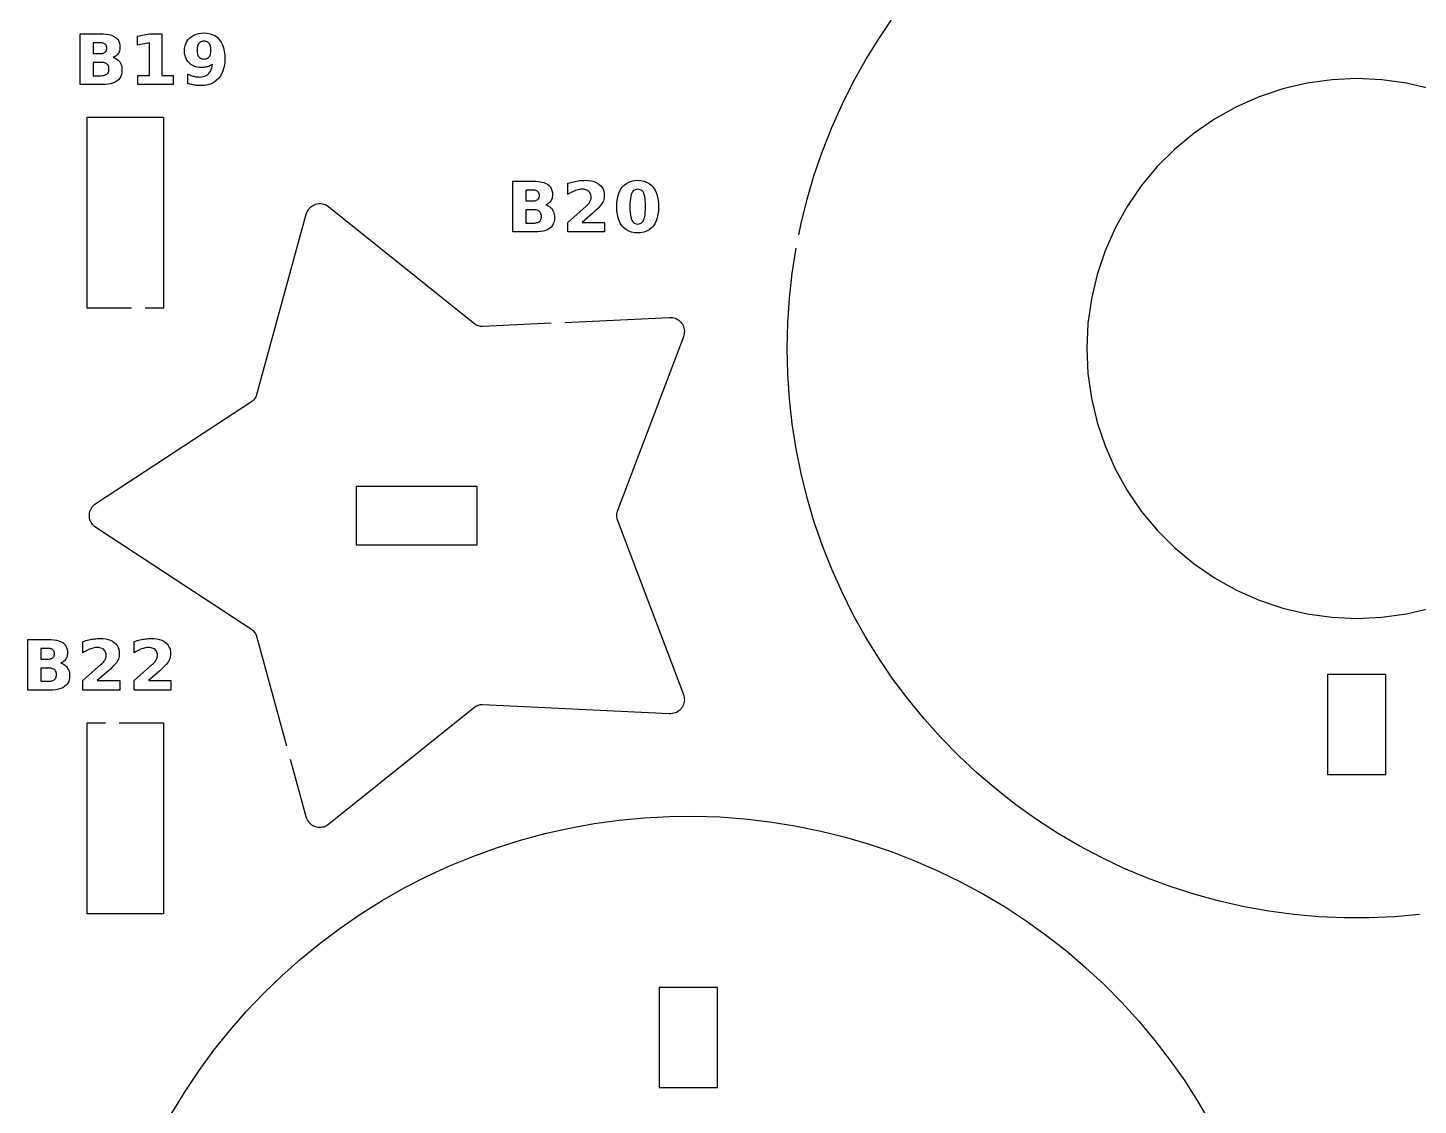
# Model space of a CAD drawing. Header units: millimetres. Extents: x 5 to 293, y 8 to 291.
# Drawn here: x 5.4 to 71.9, y 160.8 to 212.4 of the extents above; entities that cross this region are included whole.
import ezdxf

# ---------------------------------------------------------------- set-up
doc = ezdxf.new("R2010")
doc.units = ezdxf.units.MM
doc.layers.add('CUT', color=1, linetype='CONTINUOUS')
doc.layers.add('ENGRAVE', color=5, linetype='CONTINUOUS')

msp = doc.modelspace()

# ---------------------------------------------------------------- linework, layer by layer
at = {"layer": 'CUT', "color": 1}
for points in [[(42.285, 202.4379), (42.3952, 202.984), (42.6859, 204.1549), (43.0282, 205.3119), (43.4213, 206.4526), (43.8644, 207.5748), (44.3568, 208.6762), (44.8974, 209.7549), (45.4851, 210.8085), (46.119, 211.8351), (46.7976, 212.8327)], [(72.5371, 209.4315), (71.3749, 209.7048), (70.1926, 209.8698), (69, 209.9249), (67.8074, 209.8698), (66.6251, 209.7048), (65.4629, 209.4315), (64.331, 209.0521), (63.2389, 208.5699), (62.1959, 207.989), (61.211, 207.3143), (60.2925, 206.5516), (59.4484, 205.7075), (58.6857, 204.789), (58.011, 203.8041), (57.4301, 202.7611), (56.9479, 201.669), (56.5685, 200.5371), (56.2952, 199.3749), (56.1302, 198.1926), (56.0751, 197), (56.1302, 195.8074), (56.2952, 194.6251), (56.5685, 193.4629), (56.9479, 192.331), (57.4301, 191.2389), (58.011, 190.1959), (58.6857, 189.211), (59.4484, 188.2925), (60.2925, 187.4484), (61.211, 186.6857), (62.1959, 186.011), (63.2389, 185.4301), (64.331, 184.9479), (65.4629, 184.5685), (66.6251, 184.2952), (67.8074, 184.1302), (69, 184.0751), (70.1926, 184.1302), (71.3749, 184.2952), (72.5371, 184.5685)], [(10.35, 198.925), (8.225, 198.925), (8.225, 208.075), (11.875, 208.075), (11.875, 198.925), (11, 198.925)], [(17.7866, 177.9496), (16.3496, 183.2098), (16.3321, 183.2632), (16.3099, 183.3126), (16.2827, 183.3596), (16.2508, 183.4034), (16.2146, 183.4438), (16.1744, 183.4801), (16.1291, 183.5133), (8.6405, 188.4286), (8.5761, 188.4756), (8.5263, 188.52), (8.4812, 188.5692), (8.4411, 188.6226), (8.4066, 188.6797), (8.3778, 188.7399), (8.3552, 188.8027), (8.3388, 188.8674), (8.3289, 188.9334), (8.3256, 189), (8.3289, 189.0666), (8.3388, 189.1326), (8.3552, 189.1973), (8.3778, 189.2601), (8.4066, 189.3203), (8.4411, 189.3774), (8.4812, 189.4308), (8.5263, 189.48), (8.5761, 189.5244), (8.6405, 189.5714), (16.1291, 194.4867), (16.1744, 194.5199), (16.2146, 194.5562), (16.2508, 194.5966), (16.2827, 194.6404), (16.3099, 194.6874), (16.3321, 194.7368), (16.3496, 194.7902), (18.7102, 203.4312), (18.735, 203.507), (18.7619, 203.568), (18.7947, 203.6261), (18.8331, 203.6807), (18.8767, 203.7312), (18.9251, 203.7772), (18.9778, 203.8181), (19.0343, 203.8537), (19.094, 203.8835), (19.1564, 203.9072), (19.2208, 203.9247), (19.2866, 203.9357), (19.3532, 203.9401), (19.4199, 203.9379), (19.486, 203.9292), (19.551, 203.914), (19.6141, 203.8924), (19.6748, 203.8647), (19.7325, 203.8311), (19.7971, 203.7844), (26.7859, 198.1811), (26.8315, 198.1483), (26.8785, 198.1213), (26.928, 198.0993), (26.9796, 198.0826), (27.0326, 198.0712), (27.0865, 198.0654), (27.1427, 198.0652), (30.4306, 198.2214)], [(72.0104, 169.8972), (70.8086, 169.7906), (69.6033, 169.7372), (68.3967, 169.7372), (67.1914, 169.7906), (65.9896, 169.8972), (64.7937, 170.0569), (63.606, 170.2693), (62.4289, 170.5341), (61.2647, 170.8506), (60.1156, 171.2184), (58.9839, 171.6366), (57.8718, 172.1045), (56.7815, 172.6211), (55.7151, 173.1854), (54.6747, 173.7964), (53.6623, 174.4527), (52.68, 175.1532), (51.7296, 175.8965), (50.813, 176.6811), (49.9321, 177.5055), (49.0884, 178.368), (48.2837, 179.267), (47.5196, 180.2007), (46.7976, 181.1673), (46.119, 182.1649), (45.4851, 183.1915), (44.8974, 184.2451), (44.3568, 185.3238), (43.8644, 186.4252), (43.4213, 187.5474), (43.0282, 188.6881), (42.6859, 189.8451), (42.3952, 191.016), (42.1565, 192.1987), (41.9704, 193.3908), (41.8372, 194.5899), (41.7572, 195.7938), (41.7305, 197), (41.7572, 198.2062), (41.8372, 199.4101), (41.9704, 200.6092), (42.1565, 201.8007)], [(31.0799, 198.2523), (36.0902, 198.4904), (36.17, 198.4902), (36.2364, 198.4835), (36.3018, 198.4703), (36.3655, 198.4506), (36.4271, 198.4247), (36.4857, 198.3929), (36.5409, 198.3555), (36.5922, 198.3127), (36.639, 198.2651), (36.6808, 198.2132), (36.7173, 198.1573), (36.7481, 198.0981), (36.7729, 198.0361), (36.7915, 197.972), (36.8036, 197.9064), (36.8092, 197.8399), (36.8082, 197.7732), (36.8006, 197.7069), (36.7865, 197.6417), (36.762, 197.5658), (33.5926, 189.1876), (33.5755, 189.1341), (33.5644, 189.081), (33.5588, 189.0271), (33.5588, 188.9729), (33.5644, 188.919), (33.5755, 188.8659), (33.5926, 188.8124), (36.762, 180.4342), (36.7865, 180.3583), (36.8006, 180.2931), (36.8082, 180.2268), (36.8092, 180.1601), (36.8036, 180.0936), (36.7915, 180.028), (36.7729, 179.9639), (36.7481, 179.9019), (36.7173, 179.8427), (36.6808, 179.7868), (36.639, 179.7349), (36.5922, 179.6873), (36.5409, 179.6445), (36.4857, 179.6071), (36.4271, 179.5753), (36.3655, 179.5494), (36.3018, 179.5297), (36.2364, 179.5165), (36.17, 179.5098), (36.0902, 179.5096), (27.1427, 179.9348), (27.0865, 179.9346), (27.0326, 179.9288), (26.9796, 179.9174), (26.928, 179.9007), (26.8785, 179.8787), (26.8315, 179.8517), (26.7859, 179.8189), (19.7971, 174.2156), (19.7325, 174.1689), (19.6748, 174.1353), (19.6141, 174.1076), (19.551, 174.086), (19.486, 174.0708), (19.4199, 174.0621), (19.3532, 174.0599), (19.2866, 174.0643), (19.2208, 174.0753), (19.1564, 174.0928), (19.094, 174.1165), (19.0343, 174.1463), (18.9778, 174.1819), (18.9251, 174.2228), (18.8767, 174.2688), (18.8331, 174.3193), (18.7947, 174.3739), (18.7619, 174.432), (18.735, 174.493), (18.7102, 174.5688), (17.9579, 177.3225)], [(9.75, 179.075), (11.875, 179.075), (11.875, 169.925), (8.225, 169.925), (8.225, 179.075), (9.1, 179.075)], [(12.2767, 160.3901), (12.9053, 161.4196), (13.5767, 162.4216), (14.2898, 163.3944), (15.0433, 164.3364), (15.8358, 165.2457), (16.666, 166.1208), (17.5323, 166.9601), (18.4332, 167.7622), (19.3671, 168.5255), (20.3324, 169.2488), (21.3273, 169.9308), (22.3501, 170.5703), (23.3989, 171.166), (24.4719, 171.717), (25.5672, 172.2223), (26.6828, 172.681), (27.8167, 173.0922), (28.967, 173.4552), (30.1316, 173.7695), (31.3083, 174.0343), (32.4952, 174.2493), (33.6901, 174.4141), (34.8909, 174.5284), (36.0954, 174.592), (37.3016, 174.6047), (38.5072, 174.5665), (39.7101, 174.4776), (40.9082, 174.338), (42.0994, 174.1481), (43.2815, 173.9081), (44.4524, 173.6185), (45.6101, 173.2798), (46.7524, 172.8925), (47.8775, 172.4575), (48.9831, 171.9754), (50.0675, 171.4472), (51.1287, 170.8737), (52.1647, 170.2559), (53.1738, 169.5951), (54.1541, 168.8923), (55.1039, 168.1488), (56.0215, 167.3659), (56.9053, 166.545), (57.7537, 165.6876), (58.5652, 164.7952), (59.3384, 163.8694), (60.0718, 162.9118), (60.7643, 161.9241), (61.4145, 160.9081), (62.0212, 159.8657)]]:
    msp.add_lwpolyline(points, dxfattribs=at)
for points in [[(26.895, 190.395), (21.105, 190.395), (21.105, 187.605), (26.895, 187.605), (26.895, 190.395)], [(67.605, 179.6429), (67.605, 176.9286), (67.605, 176.605), (70.395, 176.605), (70.395, 176.9643), (70.395, 179.7857), (70.395, 181.395), (67.605, 181.395), (67.605, 179.6429)], [(35.605, 164.9286), (35.605, 162.3214), (35.605, 161.605), (38.395, 161.605), (38.395, 162.3571), (38.395, 164.7857), (38.395, 165.6786), (38.395, 166.395), (35.605, 166.395), (35.605, 165.6429), (35.605, 164.9286)]]:
    msp.add_lwpolyline(points, close=True, dxfattribs=at)
at = {"layer": 'ENGRAVE', "color": 5}
for points in [[(9.693, 210.815), (9.7375, 210.7707), (9.7769, 210.7208), (9.8107, 210.6662), (9.8384, 210.6076), (9.8599, 210.545), (9.8753, 210.4785), (9.8845, 210.4079), (9.8876, 210.3334), (9.881, 210.2212), (9.8612, 210.119), (9.8282, 210.0266), (9.782, 209.9443), (9.7225, 209.8718), (9.6499, 209.8093), (9.5639, 209.7566), (9.464, 209.7135), (9.3505, 209.6799), (9.2231, 209.656), (9.0821, 209.6416), (8.9273, 209.6368), (7.8872, 209.6368), (7.8872, 212.0668), (8.828, 212.0668), (8.989, 212.0626), (9.1344, 212.0498), (9.2644, 212.0286), (9.3788, 211.9988), (9.4778, 211.9606), (9.5612, 211.9138), (9.6306, 211.8577), (9.6874, 211.7914), (9.7315, 211.7149), (9.7631, 211.6281), (9.782, 211.5311), (9.7883, 211.4239), (9.786, 211.3663), (9.7791, 211.3115), (9.7675, 211.2597), (9.7514, 211.2109), (9.7306, 211.165), (9.7053, 211.122), (9.6755, 211.0823), (9.6416, 211.0461), (9.6035, 211.0136), (9.5613, 210.9846), (9.5149, 210.9591), (9.4644, 210.9373), (9.5291, 210.915), (9.5888, 210.8872), (9.6434, 210.8539), (9.693, 210.815)], [(11.1993, 211.6404), (10.6312, 211.5232), (10.6312, 211.9496), (11.196, 212.0668), (11.7917, 212.0668), (11.7917, 210.0698), (12.3451, 210.0698), (12.3451, 209.6368), (10.6459, 209.6368), (10.6459, 210.0698), (11.1993, 210.0698), (11.1993, 211.6404)], [(13.0912, 210.1174), (13.14, 210.097), (13.1881, 210.0785), (13.2355, 210.062), (13.2821, 210.0474), (13.3281, 210.0348), (13.3735, 210.0241), (13.4188, 210.0153), (13.464, 210.0085), (13.5089, 210.0037), (13.5537, 210.0007), (13.5982, 209.9998), (13.6881, 210.0041), (13.7711, 210.017), (13.8473, 210.0386), (13.9165, 210.0689), (13.9789, 210.1077), (14.0344, 210.1552), (14.083, 210.2112), (14.1243, 210.2756), (14.1585, 210.3483), (14.1856, 210.4294), (14.2056, 210.5188), (14.2184, 210.6166), (14.1811, 210.5906), (14.1429, 210.5669), (14.104, 210.5454), (14.0643, 210.5262), (14.0237, 210.5093), (13.9824, 210.4946), (13.94, 210.4821), (13.8965, 210.472), (13.8517, 210.464), (13.8059, 210.4584), (13.7588, 210.455), (13.7105, 210.4539), (13.5903, 210.4599), (13.4781, 210.478), (13.3738, 210.5082), (13.2776, 210.5504), (13.1894, 210.6048), (13.1091, 210.6712), (13.0393, 210.7474), (12.9821, 210.8313), (12.9376, 210.9228), (12.9059, 211.022), (12.8868, 211.1288), (12.8805, 211.2433), (12.8875, 211.3697), (12.9088, 211.4874), (12.9441, 211.5965), (12.9937, 211.6968), (13.0574, 211.7885), (13.1352, 211.8715), (13.2249, 211.9436), (13.3243, 212.0026), (13.4332, 212.0485), (13.5519, 212.0813), (13.6801, 212.101), (13.818, 212.1075), (13.9704, 212.0986), (14.1109, 212.0719), (14.2395, 212.0274), (14.3562, 211.965), (14.4609, 211.8849), (14.5536, 211.7869), (14.6332, 211.6726), (14.6983, 211.5436), (14.749, 211.3999), (14.7851, 211.2415), (14.8068, 211.0683), (14.8141, 210.8803), (14.8056, 210.6867), (14.7802, 210.5075), (14.738, 210.3426), (14.6788, 210.192), (14.6027, 210.0558), (14.5097, 209.9339), (14.402, 209.8287), (14.2817, 209.7426), (14.1488, 209.6757), (14.0033, 209.6279), (13.8453, 209.5992), (13.6747, 209.5896), (13.6182, 209.5903), (13.5624, 209.5924), (13.5075, 209.5959), (13.4534, 209.6008), (13.4001, 209.6071), (13.3476, 209.6148), (13.2957, 209.624), (13.2441, 209.6345), (13.193, 209.6464), (13.1422, 209.6597), (13.0917, 209.6744), (13.0416, 209.6905), (13.0416, 210.1397), (13.0912, 210.1174)], [(13.9153, 210.8726), (13.9588, 210.8874), (13.9977, 210.9082), (14.0322, 210.9348), (14.0621, 210.9674), (14.0875, 211.0059), (14.1082, 211.0503), (14.1244, 211.1006), (14.1359, 211.1569), (14.1428, 211.2191), (14.1451, 211.2872), (14.1428, 211.3548), (14.1359, 211.4167), (14.1244, 211.4728), (14.1082, 211.523), (14.0875, 211.5675), (14.0621, 211.6062), (14.0322, 211.639), (13.9977, 211.6659), (13.9588, 211.6868), (13.9153, 211.7017), (13.8672, 211.7107), (13.8147, 211.7136), (13.7622, 211.7107), (13.7142, 211.7017), (13.6707, 211.6868), (13.6317, 211.6659), (13.5972, 211.639), (13.5673, 211.6062), (13.542, 211.5675), (13.5212, 211.523), (13.5051, 211.4728), (13.4935, 211.4167), (13.4866, 211.3548), (13.4843, 211.2872), (13.4866, 211.2191), (13.4935, 211.1569), (13.5051, 211.1006), (13.5212, 211.0503), (13.542, 211.0059), (13.5673, 210.9674), (13.5972, 210.9348), (13.6317, 210.9082), (13.6707, 210.8874), (13.7142, 210.8726), (13.7622, 210.8637), (13.8147, 210.8608), (13.8672, 210.8637), (13.9153, 210.8726)], [(8.9908, 211.1424), (9.0262, 211.155), (9.0577, 211.1713), (9.0852, 211.1912), (9.1085, 211.2146), (9.1277, 211.2415), (9.1425, 211.2717), (9.1532, 211.3055), (9.1595, 211.3426), (9.1617, 211.3832), (9.1595, 211.4234), (9.1532, 211.4602), (9.1425, 211.4937), (9.1277, 211.5239), (9.1085, 211.5509), (9.0852, 211.5745), (9.0577, 211.5946), (9.0262, 211.6111), (8.9908, 211.6239), (8.9513, 211.6331), (8.9079, 211.6386), (8.8605, 211.6404), (8.5139, 211.6404), (8.5139, 211.1261), (8.8605, 211.1261), (8.9079, 211.1279), (8.9513, 211.1333), (8.9908, 211.1424)], [(9.0918, 210.0987), (9.1314, 210.1186), (9.1657, 210.143), (9.1948, 210.1718), (9.2186, 210.2052), (9.2371, 210.2431), (9.2504, 210.2855), (9.2583, 210.3324), (9.2609, 210.3839), (9.2583, 210.4343), (9.2504, 210.4804), (9.2373, 210.522), (9.219, 210.5593), (9.1954, 210.5922), (9.1665, 210.6207), (9.1324, 210.6448), (9.0929, 210.6646), (9.0481, 210.6799), (8.998, 210.6909), (8.9425, 210.6975), (8.8817, 210.6996), (8.5139, 210.6996), (8.5139, 210.0633), (8.8817, 210.0633), (8.942, 210.0655), (8.9972, 210.0721), (9.0471, 210.0832), (9.0918, 210.0987)], [(32.9929, 202.5787), (31.227, 202.5787), (31.227, 203.0394), (32.114, 203.8222), (32.1519, 203.8579), (32.1864, 203.8933), (32.2174, 203.9284), (32.245, 203.9633), (32.2691, 203.9979), (32.2898, 204.0322), (32.3072, 204.0666), (32.3215, 204.1015), (32.3325, 204.1368), (32.3405, 204.1725), (32.3452, 204.2087), (32.3468, 204.2454), (32.3436, 204.3005), (32.334, 204.3519), (32.3181, 204.3996), (32.2958, 204.4436), (32.2671, 204.4839), (32.232, 204.5205), (32.1917, 204.5523), (32.1471, 204.5783), (32.0984, 204.5986), (32.0454, 204.6131), (31.9882, 204.6217), (31.9269, 204.6246), (31.8773, 204.6229), (31.8261, 204.6177), (31.7735, 204.609), (31.7193, 204.5968), (31.6635, 204.5811), (31.6062, 204.562), (31.5475, 204.5394), (31.4874, 204.5134), (31.426, 204.4841), (31.3632, 204.4513), (31.299, 204.4152), (31.2335, 204.3756), (31.2335, 204.9095), (31.3039, 204.9319), (31.374, 204.9524), (31.4439, 204.9711), (31.5135, 204.988), (31.5828, 205.0029), (31.6518, 205.0161), (31.7205, 205.0273), (31.7887, 205.0364), (31.8565, 205.0435), (31.9238, 205.0486), (31.9907, 205.0517), (32.0571, 205.0527), (32.1971, 205.0474), (32.3263, 205.0314), (32.4446, 205.0047), (32.5522, 204.9673), (32.649, 204.9193), (32.735, 204.8606), (32.8088, 204.7924), (32.8692, 204.7158), (32.9162, 204.6307), (32.9498, 204.5373), (32.97, 204.4354), (32.9767, 204.3252), (32.9738, 204.2597), (32.9653, 204.1958), (32.951, 204.1333), (32.9311, 204.0723), (32.9055, 204.0129), (32.8741, 203.9549), (32.8337, 203.8944), (32.7806, 203.8275), (32.715, 203.7541), (32.6369, 203.6742), (32.5461, 203.5879), (32.4428, 203.4951), (31.9236, 203.0394), (32.9929, 203.0394), (32.9929, 202.5787)], [(35.5469, 203.4194), (35.5107, 203.2564), (35.4601, 203.1088), (35.395, 202.9765), (35.3154, 202.8595), (35.2225, 202.7593), (35.1176, 202.6773), (35.0005, 202.6135), (34.8713, 202.568), (34.7299, 202.5407), (34.5765, 202.5315), (34.4225, 202.5407), (34.2808, 202.568), (34.1513, 202.6135), (34.0339, 202.6773), (33.9288, 202.7593), (33.8359, 202.8595), (33.7563, 202.9765), (33.6912, 203.1088), (33.6406, 203.2564), (33.6044, 203.4194), (33.5827, 203.5977), (33.5755, 203.7913), (33.5827, 203.9854), (33.6044, 204.1641), (33.6406, 204.3274), (33.6912, 204.4753), (33.7563, 204.6077), (33.8359, 204.7247), (33.9288, 204.825), (34.0339, 204.9069), (34.1513, 204.9707), (34.2808, 205.0163), (34.4225, 205.0436), (34.5765, 205.0527), (34.7299, 205.0436), (34.8713, 205.0163), (35.0005, 204.9707), (35.1176, 204.9069), (35.2225, 204.825), (35.3154, 204.7247), (35.395, 204.6077), (35.4601, 204.4753), (35.5107, 204.3274), (35.5469, 204.1641), (35.5686, 203.9854), (35.5758, 203.7913), (35.5686, 203.5977), (35.5469, 203.4194)], [(30.401, 203.7569), (30.4455, 203.7126), (30.4849, 203.6627), (30.5188, 203.6081), (30.5464, 203.5495), (30.5679, 203.4869), (30.5833, 203.4204), (30.5925, 203.3499), (30.5956, 203.2754), (30.589, 203.1631), (30.5692, 203.0609), (30.5362, 202.9686), (30.49, 202.8862), (30.4306, 202.8138), (30.358, 202.7513), (30.2719, 202.6986), (30.1721, 202.6554), (30.0585, 202.6219), (29.9312, 202.5979), (29.7901, 202.5835), (29.6353, 202.5787), (28.5953, 202.5787), (28.5953, 205.0088), (29.536, 205.0088), (29.697, 205.0045), (29.8425, 204.9918), (29.9724, 204.9705), (30.0869, 204.9408), (30.1858, 204.9025), (30.2693, 204.8558), (30.3387, 204.7997), (30.3954, 204.7333), (30.4396, 204.6568), (30.4711, 204.57), (30.49, 204.473), (30.4963, 204.3659), (30.494, 204.3082), (30.4871, 204.2535), (30.4756, 204.2017), (30.4594, 204.1528), (30.4387, 204.1069), (30.4133, 204.0639), (30.3836, 204.0242), (30.3497, 203.9881), (30.3116, 203.9555), (30.2694, 203.9265), (30.223, 203.9011), (30.1724, 203.8792), (30.2372, 203.8569), (30.2969, 203.8291), (30.3515, 203.7958), (30.401, 203.7569)], [(29.6988, 204.0843), (29.7343, 204.0969), (29.7657, 204.1132), (29.7932, 204.1331), (29.8166, 204.1565), (29.8357, 204.1834), (29.8506, 204.2137), (29.8612, 204.2474), (29.8676, 204.2846), (29.8697, 204.3252), (29.8676, 204.3653), (29.8612, 204.4021), (29.8506, 204.4356), (29.8357, 204.4659), (29.8166, 204.4928), (29.7932, 204.5164), (29.7657, 204.5365), (29.7343, 204.553), (29.6988, 204.5658), (29.6594, 204.575), (29.616, 204.5805), (29.5686, 204.5823), (29.2219, 204.5823), (29.2219, 204.068), (29.5686, 204.068), (29.616, 204.0698), (29.6594, 204.0752), (29.6988, 204.0843)], [(34.9397, 204.0701), (34.9278, 204.1846), (34.9112, 204.2841), (34.8899, 204.3687), (34.8637, 204.4383), (34.832, 204.4952), (34.7939, 204.5418), (34.7492, 204.5781), (34.6981, 204.6039), (34.6405, 204.6195), (34.5765, 204.6246), (34.5124, 204.6195), (34.4548, 204.6039), (34.4035, 204.5781), (34.3587, 204.5418), (34.3204, 204.4952), (34.2884, 204.4383), (34.262, 204.3687), (34.2405, 204.2841), (34.2237, 204.1846), (34.2117, 204.0701), (34.2045, 203.9406), (34.2021, 203.7962), (34.2045, 203.6502), (34.2117, 203.5193), (34.2237, 203.4035), (34.2405, 203.3028), (34.262, 203.2173), (34.2884, 203.1468), (34.3204, 203.0891), (34.3587, 203.0419), (34.4035, 203.0052), (34.4548, 202.979), (34.5124, 202.9632), (34.5765, 202.958), (34.64, 202.9632), (34.6973, 202.979), (34.7482, 203.0052), (34.7928, 203.0419), (34.831, 203.0891), (34.8629, 203.1468), (34.8893, 203.2173), (34.9109, 203.3028), (34.9276, 203.4035), (34.9396, 203.5193), (34.9468, 203.6502), (34.9492, 203.7962), (34.9468, 203.9406), (34.9397, 204.0701)], [(29.7999, 203.0406), (29.8394, 203.0606), (29.8738, 203.0849), (29.9029, 203.1138), (29.9267, 203.1471), (29.9452, 203.185), (29.9584, 203.2274), (29.9663, 203.2744), (29.969, 203.3258), (29.9664, 203.3762), (29.9585, 203.4223), (29.9454, 203.464), (29.927, 203.5012), (29.9034, 203.5341), (29.8746, 203.5626), (29.8405, 203.5868), (29.801, 203.6065), (29.7562, 203.6218), (29.706, 203.6328), (29.6506, 203.6394), (29.5898, 203.6416), (29.2219, 203.6416), (29.2219, 203.0052), (29.5898, 203.0052), (29.6501, 203.0074), (29.7052, 203.014), (29.7552, 203.0251), (29.7999, 203.0406)], [(7.1349, 181.8539), (7.1844, 181.815), (7.2289, 181.7707), (7.2684, 181.7208), (7.3022, 181.6662), (7.3298, 181.6076), (7.3514, 181.545), (7.3667, 181.4785), (7.376, 181.4079), (7.379, 181.3334), (7.3724, 181.2212), (7.3526, 181.119), (7.3196, 181.0266), (7.2734, 180.9443), (7.214, 180.8718), (7.1414, 180.8093), (7.0553, 180.7566), (6.9555, 180.7135), (6.8419, 180.6799), (6.7146, 180.656), (6.5736, 180.6416), (6.4188, 180.6368), (5.3787, 180.6368), (5.3787, 183.0668), (6.3195, 183.0668), (6.4804, 183.0626), (6.6259, 183.0498), (6.7559, 183.0286), (6.8703, 182.9988), (6.9693, 182.9606), (7.0527, 182.9138), (7.1221, 182.8577), (7.1788, 182.7914), (7.223, 182.7149), (7.2545, 182.6281), (7.2734, 182.5311), (7.2798, 182.4239), (7.2774, 182.3663), (7.2705, 182.3115), (7.259, 182.2597), (7.2429, 182.2109), (7.2221, 182.165), (7.1967, 182.122), (7.167, 182.0823), (7.1331, 182.0461), (7.095, 182.0136), (7.0528, 181.9846), (7.0064, 181.9591), (6.9559, 181.9373), (7.0206, 181.915), (7.0803, 181.8872), (7.1349, 181.8539)], [(9.7764, 180.6368), (8.0104, 180.6368), (8.0104, 181.0974), (8.8975, 181.8803), (8.9353, 181.916), (8.9698, 181.9514), (9.0008, 181.9865), (9.0284, 182.0214), (9.0525, 182.056), (9.0732, 182.0903), (9.0906, 182.1247), (9.1049, 182.1595), (9.116, 182.1948), (9.1239, 182.2306), (9.1286, 182.2668), (9.1302, 182.3035), (9.127, 182.3586), (9.1175, 182.41), (9.1015, 182.4577), (9.0792, 182.5017), (9.0505, 182.542), (9.0155, 182.5785), (8.9751, 182.6104), (8.9306, 182.6364), (8.8818, 182.6567), (8.8288, 182.6711), (8.7717, 182.6798), (8.7103, 182.6827), (8.6607, 182.681), (8.6096, 182.6758), (8.5569, 182.6671), (8.5027, 182.6549), (8.4469, 182.6392), (8.3896, 182.6201), (8.3309, 182.5975), (8.2708, 182.5715), (8.2094, 182.5421), (8.1466, 182.5094), (8.0824, 182.4732), (8.0169, 182.4337), (8.0169, 182.9675), (8.0873, 182.9899), (8.1574, 183.0105), (8.2273, 183.0292), (8.2969, 183.046), (8.3662, 183.061), (8.4352, 183.0742), (8.5039, 183.0853), (8.5721, 183.0945), (8.6399, 183.1016), (8.7072, 183.1067), (8.7741, 183.1098), (8.8405, 183.1108), (8.9805, 183.1054), (9.1097, 183.0894), (9.2281, 183.0628), (9.3356, 183.0254), (9.4324, 182.9774), (9.5184, 182.9187), (9.5922, 182.8505), (9.6527, 182.7739), (9.6997, 182.6888), (9.7332, 182.5954), (9.7534, 182.4935), (9.7601, 182.3832), (9.7572, 182.3178), (9.7487, 182.2538), (9.7345, 182.1914), (9.7145, 182.1304), (9.6889, 182.0709), (9.6576, 182.013), (9.6171, 181.9525), (9.5641, 181.8856), (9.4985, 181.8122), (9.4203, 181.7323), (9.3295, 181.646), (9.2262, 181.5532), (8.707, 181.0974), (9.7764, 181.0974), (9.7764, 180.6368)], [(12.229, 180.6368), (10.4631, 180.6368), (10.4631, 181.0974), (11.3501, 181.8803), (11.388, 181.916), (11.4225, 181.9514), (11.4535, 181.9865), (11.4811, 182.0214), (11.5052, 182.056), (11.5259, 182.0903), (11.5433, 182.1247), (11.5576, 182.1595), (11.5686, 182.1948), (11.5765, 182.2306), (11.5813, 182.2668), (11.5829, 182.3035), (11.5797, 182.3586), (11.5701, 182.41), (11.5542, 182.4577), (11.5319, 182.5017), (11.5032, 182.542), (11.4681, 182.5785), (11.4278, 182.6104), (11.3832, 182.6364), (11.3345, 182.6567), (11.2815, 182.6711), (11.2243, 182.6798), (11.163, 182.6827), (11.1134, 182.681), (11.0622, 182.6758), (11.0096, 182.6671), (10.9553, 182.6549), (10.8996, 182.6392), (10.8423, 182.6201), (10.7836, 182.5975), (10.7235, 182.5715), (10.6621, 182.5421), (10.5993, 182.5094), (10.5351, 182.4732), (10.4696, 182.4337), (10.4696, 182.9675), (10.54, 182.9899), (10.6101, 183.0105), (10.68, 183.0292), (10.7495, 183.046), (10.8189, 183.061), (10.8879, 183.0742), (10.9566, 183.0853), (11.0248, 183.0945), (11.0926, 183.1016), (11.1599, 183.1067), (11.2267, 183.1098), (11.2932, 183.1108), (11.4332, 183.1054), (11.5624, 183.0894), (11.6807, 183.0628), (11.7883, 183.0254), (11.8851, 182.9774), (11.9711, 182.9187), (12.0449, 182.8505), (12.1053, 182.7739), (12.1523, 182.6888), (12.1859, 182.5954), (12.206, 182.4935), (12.2128, 182.3832), (12.2099, 182.3178), (12.2014, 182.2538), (12.1871, 182.1914), (12.1672, 182.1304), (12.1416, 182.0709), (12.1102, 182.013), (12.0698, 181.9525), (12.0167, 181.8856), (11.9511, 181.8122), (11.873, 181.7323), (11.7822, 181.646), (11.6789, 181.5532), (11.1597, 181.0974), (12.229, 181.0974), (12.229, 180.6368)], [(6.4428, 182.1333), (6.4822, 182.1424), (6.5177, 182.155), (6.5491, 182.1713), (6.5766, 182.1912), (6.6, 182.2146), (6.6191, 182.2415), (6.634, 182.2717), (6.6446, 182.3055), (6.651, 182.3426), (6.6531, 182.3832), (6.651, 182.4234), (6.6446, 182.4602), (6.634, 182.4937), (6.6191, 182.5239), (6.6, 182.5509), (6.5766, 182.5745), (6.5491, 182.5946), (6.5177, 182.6111), (6.4822, 182.6239), (6.4428, 182.6331), (6.3994, 182.6386), (6.352, 182.6404), (6.0053, 182.6404), (6.0053, 182.1261), (6.352, 182.1261), (6.3994, 182.1279), (6.4428, 182.1333)], [(6.5386, 181.0832), (6.5833, 181.0987), (6.6229, 181.1186), (6.6572, 181.143), (6.6863, 181.1718), (6.7101, 181.2052), (6.7286, 181.2431), (6.7418, 181.2855), (6.7498, 181.3324), (6.7524, 181.3839), (6.7498, 181.4343), (6.7419, 181.4804), (6.7288, 181.522), (6.7105, 181.5593), (6.6869, 181.5922), (6.658, 181.6207), (6.6239, 181.6448), (6.5844, 181.6646), (6.5396, 181.6799), (6.4895, 181.6909), (6.434, 181.6975), (6.3732, 181.6996), (6.0053, 181.6996), (6.0053, 181.0633), (6.3732, 181.0633), (6.4335, 181.0655), (6.4886, 181.0721), (6.5386, 181.0832)]]:
    msp.add_lwpolyline(points, close=True, dxfattribs=at)

doc.saveas('drawing.dxf')
